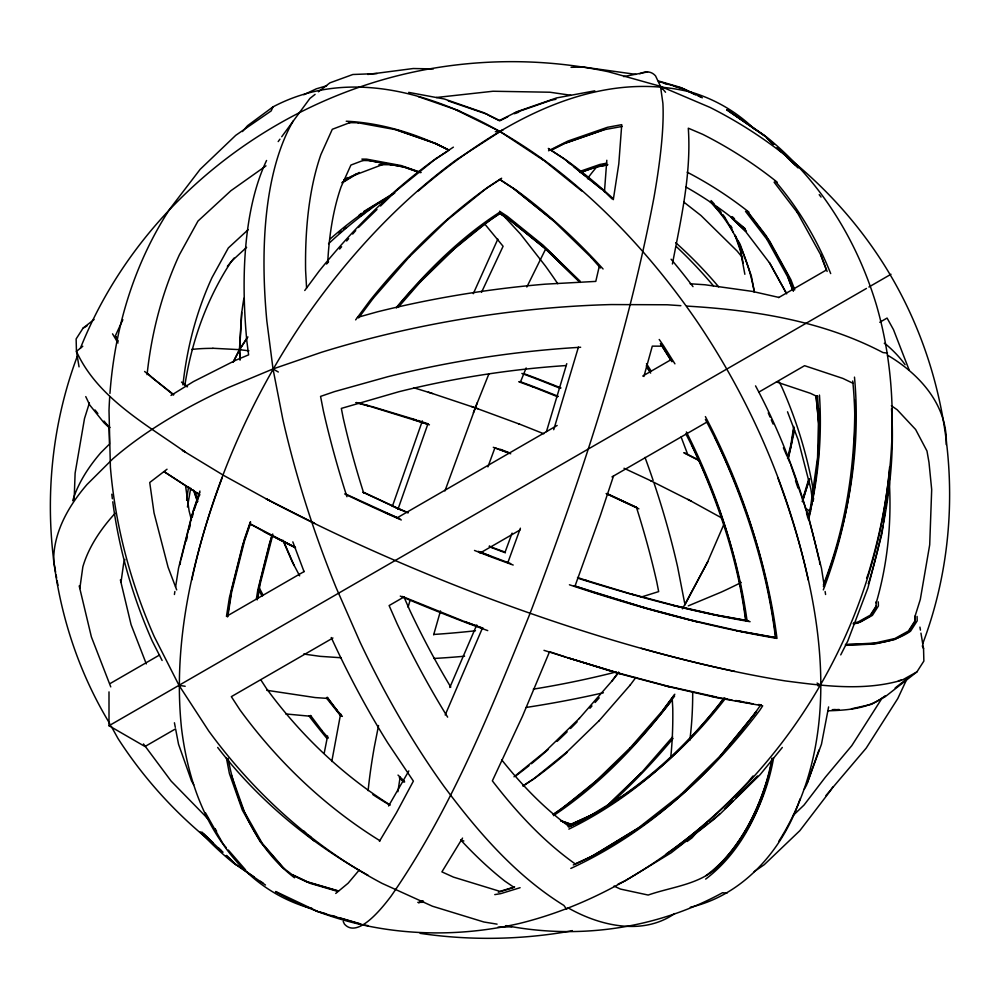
<?xml version="1.0" encoding="UTF-8"?>
<svg xmlns="http://www.w3.org/2000/svg" width="1000" height="1000" viewBox="0 0 1000 1000"><rect width="100%" height="100%" fill="white"/><g stroke="black" fill="none" stroke-linecap="round" stroke-linejoin="round"><path stroke-width="1.5" d="M606.812 160.263L604.45 191.85M818.763 408.587L817.575 457.475L810.575 506.9L807.775 517.712L806.488 512.675M818.337 458.212L818.512 450.487M818.85 436.6L819.075 427.337L816.025 396.225M854.712 400.138C855.6 462.837 846.35 526.138 823.425 584.675M889.762 475.988L888.6 486.812M74.15 499.862L75.113 473.162L84.513 418.512L89.412 402.912M226.325 847.738L222.062 842.837A457 263.85 -60 0 1 181.525 728.363C172.587 643.075 192.387 557.638 222.062 478.1M241.637 312.475L239.537 348.212L240.125 358.825M79.825 588.525L82.837 566.9A436.238 178.088 -9.2 0 1 115.113 513.3M120.988 582.413L123.625 563.538A394.688 161.137 -9.2 0 1 124.925 559.4M186.625 500.275L188.55 486.688M187.45 507L190.7 488.175M813.162 501.225L813.587 498.212M889.613 467.038C876.4 620.688 792.725 765.625 666.263 853.888M883.112 525.487L881.95 533.7L867.9 587.987L847.788 641L840.738 654.887M883.55 522.4L885.088 511.562M885.525 508.475L888.15 489.913M331.775 761.513L340.637 713.825M397.887 791.725L400.138 777.1M613.3 199.675L618.8 163.888L621.737 124.663L607.475 127.3L567.9 141.062L548.55 150.775M174.412 594.5L174.875 591.5M175.588 587L178.525 568.25L191.488 516.638L199.737 492.575M180.062 564.513L180.538 561.462M227.362 616.725L231.425 590.837L244.387 539.237L250.338 521.875M227.787 616.688L231.6 592.337L244.575 540.725L250.287 524.038M256.363 599.125L257.787 590.025L269.513 543.325L272.712 534.012M257.188 599.9L259.8 583.237L271.537 536.55M257.838 598.362L259.975 584.725L272.725 535.1M793.75 426.463L790.9 444.65L787.5 458.2M793.938 427.95L791.087 446.138L788.088 458.088M794.525 430.262L788.562 457.425M772.025 758.075C764.562 799.6 745.512 839.325 715.35 869.125M772.2 759.075C764.112 804.587 743.188 850.662 705.662 879.1M773.538 758.225C766.263 799.175 746.975 838.1 717.362 867.487C698.363 884.812 671.475 886.888 648.175 895.05L620.413 889.062L614.012 886.075M828.612 706.925L821.475 744.2L807.337 782.9M324.175 753.325L327.587 736.012M378.55 725.525L374.288 747.15A373.913 55.875 -70.7 0 0 368.137 790.65M672.412 263.988C680.9 219.325 691.475 173.912 688.3 128.188L702.675 134.312A436.238 421.362 -15 0 1 777.175 182.162M599.3 266.225L595.788 281.4L545.312 284.163A436.238 178.088 -9.2 0 0 377.375 311.837L357.463 317.4M180.912 559.963L193.512 509.862L199.95 491.05M186.275 540.837L187.387 536.413M189.237 529.038L190.35 524.625M192.213 517.25L193.325 512.825M191.788 579.95C211.612 488.162 249.625 400.637 302.062 322.788A457 263.85 -60 0 1 456.6 159.65L502.775 129.812M808.538 479.8L802.5 499.775M809.237 479.225L802.525 501.712M809.613 478.938L802.288 501.525M808.337 519.212C818.525 478.85 822.237 436.587 819.45 395.075M808.562 519.963C817.425 479.375 821.562 437.163 817.4 395.712M408.075 607.225L410.163 599.925M433.65 634.837L440.5 610.938M566.775 363.675L546.45 431.625M578.438 347.088L553.725 429.712M643.9 376.488L652.3 346.138L662.025 346.175M77.275 356.3C32.675 475.412 43.537 614.525 109.738 723.575M876.2 602.888C887.6 563.987 891.675 522.725 889.35 482.3M922.725 643.7C969.95 518.95 954.112 373.575 881.988 261.475A457 441.438 -15 0 0 710.088 107.438L660.5 86.337L608.387 71.75A457 441.438 -15 0 0 430.588 68.713C276.8 95.5 138.6 202.438 80.438 348.175M392.325 506.475L422.35 420.925M397.975 509.237L427.788 424.263L365.188 404.862M613.5 476.012L600.413 515.413L575 586.125M194.163 509.963L199.412 494.65L164.8 472.038M250.625 521.962L242.375 546.013L229.412 597.625L226.462 616.375L304.325 571.425M444.938 490.95L477.2 402.825M487.912 466.875L494.925 447.812L510.712 453.775M512.087 533.125L505.075 552.188M520.4 528.2L507.863 562.575M768.863 774.575C757.375 812.75 738.938 851.45 706.05 875.575M800.05 798.95C783.162 849.163 743.438 895.225 690.3 907.262M818.95 750.088L806.488 785.288L804.262 789.225M823.363 586.388C849.15 520.288 861.025 447.912 854.475 377.125M823.312 589.888C848.512 523.787 859.875 451.525 852.738 380.988M866.587 578.288L868.213 574.012C894.75 487.287 901.912 392.975 876.45 305.1A457 373.137 -60 0 0 767.163 137.475L726.938 109.738M868.238 583.725L869.325 580.862C885.888 525.175 895.387 466.85 891.513 408.688M473.363 412.713L488.963 373.725M520.363 382.25L526.15 367.95M476.763 624.925L449.8 687.5M482.413 628.138L445.188 715M473.288 293.688L497.837 239.112M723.9 524.35L707.562 562L684.762 605.188M481.512 292.35L503.088 246.275L484.6 223.837M808.213 579.95C788.388 488.162 750.375 400.637 697.938 322.788A457 263.85 60 0 0 543.4 159.65C467.938 105.475 362.9 59.363 273.025 106.862L271.163 110.913L235.763 135.312L200.138 169.35L169.725 209.1A457 373.137 60 0 0 109.95 393.425M122.863 319.688L115.3 335.925L117.638 340.875M907.038 678.713L897.8 698.525L866.2 748.125L825.962 795.537M526.838 287.013L545.875 248.55M233.137 362.013L238.675 351.112L247.913 336.925M233.412 361.875L240.4 348.125L247.213 337.65M707.837 561.65L682.438 608.875M408.825 770.925L388.587 805.987M778.7 841.488C848.263 732.025 819.85 592.212 777.938 478.1M379.412 841.363L396.337 812.975L413.387 781.1L387.788 742.962A436.238 178.088 69.2 0 1 331.238 637.513M462.537 838.088L441.9 871.875L453.45 877.113L500 891.388L514.625 886.9M881.963 698.3L851.787 745.65L825.275 777.3L804.013 805.075L793.05 815.562M94.1 319.488L83.088 328.1L76.137 338.938L76.45 351.4L79.05 366.863M876.275 605.825L870.275 615.188L858.062 621.975L853.512 623M851.5 708.812L871.612 704.275L885.113 696.775L916.912 671.9L923.863 661.062L923.55 648.6L920.95 633.138M760.837 704.737C713.05 774.163 647.638 832.962 570.825 868.425M587.475 178.787L589.012 176.537A373.913 55.875 -70.7 0 1 597.737 165.825M278.188 141.588L279.95 139.162M281.712 136.738L309.913 98.425L315.087 94.388M304.75 290.5L319.1 271.137A436.238 251.863 -60 0 1 433.075 160.662L447.887 150.988M355.637 319.875L369.988 300.512A436.238 251.863 -60 0 1 483.963 190.037L500 179.475L516.038 190.037A436.238 251.863 60 0 1 603.075 268.988M358.625 317.938L373.413 298.025M611.9 681.075L618.45 672.25M630 685.325L635.85 677.463M662.788 710.462L674.825 694.225M674.1 695.225L663.062 710.113L630.05 748M674.625 696.062C640.837 741.787 600.925 783.938 553.488 815.638M234.062 258.062L230.588 262.6A373.913 305.3 60 0 0 184.862 385.363M724.225 698.025C683 752.425 630.4 799.075 568.85 829.125M725.487 698.35C683.913 752.375 630.462 798.312 568.387 827.013M720.438 755.65L756.3 711.725M756.513 711.725L721.225 754.963L680.45 794.95M753.025 775.975L748.2 781.875C686.363 848.213 608.263 901.587 519.438 923.462C437.65 942.337 349.012 933.5 275.5 891.663M757.5 775.975L736.012 797.775M782.325 747.45L760.15 774.613L720.163 813.925L709.938 821.925M227.375 266.35L232.125 260.688L246.625 247.325M359.325 869.938L348.088 883.238L335.737 893.45M242.45 131.562L247.562 125.688L273.025 106.862M698.125 830.837L692.038 837.837L687.087 841.5M326.55 264.037L328.55 261.725M339.613 249.05L341.625 246.737M346.65 240.975L348.663 238.675M352.675 234.062L355.7 230.6M373.125 298.375L409.6 256.525M396.475 307.375C426.575 271.337 460.3 237.613 499.925 212.087M396.4 307.962C426.587 272.188 460.938 239.425 500 213.487L509.075 219.312L544.875 248.212L579.775 282.113M398.15 307.425L420.838 281.375M579.163 718.625L612.188 680.738A394.688 227.875 -60 0 0 618.837 672.325M598.987 720.888L630.275 684.975M672.6 736.912L641.287 772.85L606.413 806.65M719.525 813.988L714.712 818.713L671.275 852.738L625.138 880.888L618.088 884.075M725.013 808.587L732.712 801.025M358.438 227.488L376.987 209.5M380.5 206.025L396.925 190.113M409.312 256.875L447.8 219.488M420.562 281.725L455.4 247.862M544.6 752.138L579.438 718.275M566.237 752.638L599.263 720.55M595.475 781.513L630.325 747.663M606.638 806.363L641.562 772.513M248.263 229.6L228.325 247.963L212.037 277.525A394.688 322.262 60 0 0 182.938 384.913M82.775 346.275L76.45 351.4C97.587 397.788 145.575 423.913 185.425 452.25M396.637 190.463L436.488 158.175M418.275 190.963C492.2 127.65 591.388 66.562 692.613 92.575A457 263.85 -60 0 1 754.475 129.113M447.525 219.838L487.375 187.55L501.662 178.225M455.125 248.212L491.213 218.962M514.012 776.812L544.875 751.787M532.312 780.013L566.512 752.288M559.675 810.413L595.763 781.162M358.938 215.312L361.388 213.388M339.062 233.113L341.5 231.213M343.925 229.3L346.362 227.4M360.938 215.975L364.588 213.125M367.013 211.225L370.662 208.363M681.237 794.262L637.025 828.975L590.875 857.113M677.962 846.975L707.475 823.85M885.362 695.65C869.275 708.688 847.763 710.25 827.862 710.8M895.138 687.987L908.6 677.463M318.425 91.788L329.9 82.85L352.837 74.5L377.075 73.575M674.688 913.575C642.775 935.9 599.975 925.975 568.337 908L566.475 909.038L563.875 905.425C515.55 875.575 477.975 831.85 444.312 786.787A457 186.575 69.2 0 1 360.062 642.15L336.175 587.775A457 186.575 69.2 0 1 282.787 419.087L273.025 368.95L266.825 320.875A457 186.575 69.2 0 1 293.212 120.962M167.025 469.225L149.725 482.512L154.037 512.925L168.075 567.212L176.688 589.888M265.975 165.863L230.9 190.725L197.987 221.05L179.363 254.838A436.238 356.175 60 0 0 147.075 374.675M754.125 871.663L764.237 864.688L799.862 830.65L830.275 790.9A457 373.137 60 0 0 832.763 787.038M436.213 158.525L453.375 147.15M490.925 219.312L500.138 213.137M522.975 785.85L535.737 777.513A373.913 215.875 -60 0 0 567.263 752.25M523.212 785.962L532.587 779.663M553.3 814.3C599 783.2 638.387 743.275 672.288 699.775L672.763 708.325A394.688 161.125 69.2 0 1 670.75 757.163M553.3 814.575L559.95 810.062M171 395.438L193.425 381.6L235.637 360.275L248.612 354.862L246.812 340.913A436.238 178.088 69.2 0 1 266.562 160.475M343.787 179.938L347.7 177.55M342.238 182.35L356.587 173.6M342.05 182.938L359.263 172.438M363.85 211.462L394.162 192.963M394.75 193.075L367.575 209.662A373.913 305.3 -60 0 0 330.337 238.812M387.3 198.05L378.038 203.713A394.688 322.262 -60 0 0 328.55 243.725M596.613 812.663L599.25 811.05M603.2 808.637L605.837 807.038M608.475 805.425L612.425 803.012M616.388 800.6L619.012 798.988M637.8 828.288L591.663 856.438L574.625 864.163M110.312 683.438L159.5 655.037M397.438 517.663L557.15 425.462M642.738 376.05L670.837 359.812M778.637 297.587L826.375 270.012L820.638 254.838M193.725 784.775L191.488 780.837L178.525 744.2L175.588 728.85L144.987 746.513L109.012 725.738L866.462 288.425M868.9 287.013L890.987 274.262M332.925 638L231.337 696.65L239.975 709.925A436.238 356.175 60 0 0 380.05 840.788M404.137 596.888L389.113 605.562L397.163 623.862A436.238 178.088 69.2 0 0 447.638 717.138M480.012 553.088L519.95 530.025M611.962 476.9L706.825 422.137M758.938 392.05L804.587 365.688L842.913 378.438L853.062 383.312M879.775 322.275L887.075 318.062L893.5 329.675L909.05 369.775M83.088 328.1L86.95 325.962M901.462 680.05L900.575 680.55C862.913 691.237 823.225 685.825 785.1 680.888C736.475 673.05 688.575 661.488 641.162 648.25M916.912 671.9L902.775 679.762L898.425 680.738M343.925 180.25L350.637 176.675L383.5 164.213M499.05 120.7L517.013 111.688L556.587 97.925L594.8 90.838M507.738 116.838L500 120.712L483.963 112.762L444.387 99.012L408.675 92.387M498.775 132.1L502.725 130.113M550.887 150.1L563.787 143.625L603.362 129.863L622.225 126.425M550.887 150.375L564.487 143.55L604.062 129.8M303.812 94.75L316.288 88.825L326.637 85.8M568.15 825.575L595.6 813.112M567.875 825.812L592.875 814.463M573.3 864.975C648.275 831.688 710.95 774.987 760.025 709.925L762.7 705.812L717.325 697.8L665.037 685.825M680.863 305.688L667.325 304.775L611.213 304.562A457 186.575 -9.2 0 0 321.325 352.337L273.025 368.95L228.287 387.625A457 186.575 -9.2 0 0 112.825 458.825L87.013 484.5A457 186.575 -9.2 0 0 53.688 561.263L55.587 572.05M688.3 605.862L721.263 592.1A373.913 152.65 -9.2 0 0 741.263 582.438M350.863 122.238L332.3 129.288L320.887 154.588A436.238 178.088 69.2 0 0 305.6 270.4L306.588 288.025M363.913 160.138L350.913 165.062L341.075 186.887A394.688 161.125 69.2 0 0 327.725 262.6M514.388 113L551.375 100.15L555.95 99.3M514.375 113.737L518.763 112.2M579.825 171.425L599.875 164.462L606.788 163.175M580 172.5L595.763 167.025L607.775 164.788M580.7 172.425L596.45 166.95L606.862 165.025M498.312 892.225L514.062 887.4L504.762 881.05A436.238 178.088 69.2 0 1 460.788 840.062M520.112 887.7L500.75 893.637L494.762 894.613M640.55 597.263L658.662 591.6L656.8 582.05A394.688 161.125 69.2 0 0 636.275 506.863M615.875 671.938L611.737 673.088A394.688 161.137 -9.2 0 1 533.3 689.15M572.312 930.588L569.412 931.287A457 441.438 -15 0 1 420.112 933.35M853.238 623.725L860.175 622.163L872.387 615.375L878.388 606.013L878.288 601.862M853.425 623.975L857.987 622.95L870.188 616.163L876.2 606.8L876.075 601.875M623.65 76.588L647.537 71.938M817.913 685.8L821 685.325L817.075 683.062M367.75 74.45L413.212 68.525L433.363 68.925M436.325 97.5L493 91.25L549.9 92.225L570.85 95.275M495.337 131.7L500 131.213M848.425 644.525L874.825 643.05L894.938 638.513L908.438 631.013L915.075 620.662L914.963 616.487L920.3 599.475L929.7 544.825L931.688 489.588L928.988 462.4L926.988 451.037L915.625 429.5L897.15 409.738L891.363 405.7M832.25 709.675L835.312 709.5M832.987 709.85L839.163 709.5M571.05 67.312L583.438 67.062L636.038 74.4M419.925 900.888L423.05 900.75M417.8 902.387L423.9 902.262M602.975 164.75L607.513 164.713M346.25 121.225C382.013 122.888 417.3 133.963 449.113 150.188L436.213 143.625L396.637 129.863L357.738 122.713M348.688 122.638L358.438 122.775M361.863 159.1L366.538 159.137L401.1 165.538L421.15 172.512M362.738 160.487L369.675 160.613L404.237 167.025L420.375 172.625M378.925 164.662L396.938 164.75M212.875 348.263L240.588 349.712M845.425 644.463C867.562 644.5 891.65 644.3 910.55 631.2L917.188 620.85L917.075 616.413M845.562 645.362L874.737 644.025L894.862 639.487L908.35 631.987L914.987 621.638L914.85 616.25M690.125 283.762L705.088 284.775L752.225 291.375L778.913 297.425M686.925 306.1C754.137 310.087 822.862 320.875 883.05 352.6L887.475 353.05M341.025 657.75L320.125 656.338L303.663 654.038M328.3 698.462L315.238 697.575L266.75 690.288M311.375 716.338L285.788 713.95M726.975 893.138L722.537 892.725C657.1 928.587 579.05 939.85 505.938 925.6M238.475 349.525L248.925 350.825M758.413 704.513L761 704.837M368.088 925.6L363.575 925.013L316.288 911.175M109.738 396.512A457 373.137 60 0 0 109.012 410.438L110.388 467.038A457 373.137 60 0 0 154.288 636.675L179 685.325L185.175 686.275M497.075 924.15L483.9 922L432.413 906.213L382.075 883.375A457 373.137 60 0 1 208.775 731.062L179 685.325M748.263 620.75L716.862 615.087L675.2 605.638L630.688 593.787M748.775 621.038L714.75 614.9L673.075 605.45M750.1 621.7C693.062 612.087 637.2 596.638 582.013 579.538L577.638 578.075M736.538 630.7L775.938 637.8C766.325 560.55 741.587 485.412 705.387 416.6M716.263 697L667.163 686.012L617.975 672.913L567.312 657.613L622.087 674.262M723.9 698.388L726.95 698.938M736 700.562L743.438 701.912M746.425 702.45L749.4 702.987M711.1 696.263L732.013 700.037M735.05 700.588L753.25 703.875M368.975 160.538L403.55 166.95L419.3 172.425M311.975 908.312L307.387 907.425A457 263.85 -60 0 1 224.262 845.962L205.562 812.975M776.438 381.95L810.475 393.338L817.6 396.763M692.6 620.438L738.662 630.887L775.45 637.525C767.062 568.225 744.825 501.35 715.35 438.288M734.712 671.375C647.638 652.962 562.513 626.237 479.325 594.75A457 96.575 21.2 0 1 269.337 500.575L223.412 475.288M356.35 402.512L369.938 406.012M355.962 402.663L369.312 406.213M643.413 607.337L693.025 620.538M696.712 621.788L647.525 608.688L573.8 585.7M671.275 687.362L615.862 672.725L543.987 650.35M658.2 80.887L680.362 87.362L695.45 94.537M659.712 81.8L683.713 88.825L700.562 96.825M663.6 83.15L668.025 84.45M673.938 86.188L682.812 88.775L695.25 94.688M338.162 890.837L307.587 881.888L292.475 874.712M338.488 891.15L306.688 881.85L293.175 875.425L282.638 867.487L260.225 841.7L242.375 810.212L229.412 773.587L226.462 758.225M337.688 891.4L310.025 883.3L293.238 875.325M318.675 911.65L326.062 913.812M331.975 915.55L336.4 916.85M339.363 917.712L360.05 923.763M413.688 387.738L432.5 393.525M371.425 406.4L416.538 420.025M584.125 579.725L634.812 595.138M591.938 591.8L644.3 607.562M460.975 840.113L463.862 841M428.387 392.175L477.825 408.7M417.987 420.462L428.2 423.875M411.763 418.925L429.438 424.837M577.513 577.513L588.237 581.075M575.2 586.112L592.837 592.025M569.425 584.775C637.263 607.337 706.475 626.337 776.988 638.413C767.075 561.812 741.488 487.6 705.413 419.475M565.85 657.125L549.55 651.7L522.487 716.237L492.362 780.863C516.287 811.963 543.362 841.363 575.475 864.1M448.288 100.925L487.1 114.25M418.275 96.6L459.738 111.013M456.188 109.95L501.225 132.1M395.938 129.8L435.513 143.55L449.113 150.375M560.65 820.6L572.1 824.587M560.575 820.75L570.837 824.312M563.088 822.013L570.25 824.5M523.675 373.575L532.25 376.725A436.238 92.188 21.2 0 1 560.988 387.962M521.862 373.425L535.638 378.55M519.812 381.525L529.95 385.25A394.688 83.4 21.2 0 1 558.237 396.325M518.7 381.712L533.337 387.075M471.5 406.463L519.462 424.125M500.25 449.25L510.138 453.062M507.775 452.562L510 453.375M493.3 447.3L507.9 452.65M490 546.625L505.238 552.163M505.438 552.825L489.862 546.938M510.675 563.6L479.787 551.875M513.188 565.037L493.2 557.7A436.238 92.188 21.2 0 1 474.5 550.45M464.363 621.45L477.337 626.2M480.225 627.263L483.1 628.312L464.475 621.538L465.312 621.862M487.738 630.612L467.75 623.275A436.238 92.188 21.2 0 1 400.288 596.1M534.688 378.137L560.138 388.275M532.388 386.65L557.625 396.75M518.513 423.7L543.787 433.775M489.288 546.225L492.1 547.35M489.363 546.3L493.05 547.775M478.338 551.35L490.75 556.3M463.038 620.962L402.312 596.438M397.463 508.1L408.325 512.8M394.237 506.975L407.413 512.65M385.2 512.5L399.9 518.837M399.062 518.488L346.5 494.425M624.012 468.263L651.5 481.075M607.163 493.675L636.512 507.375M606.525 493.5L636.962 507.7M606.2 493.625L638.875 508.85M363.363 492.175L398.413 508.525M363.038 492.3L400.85 509.938M698.213 95.85L702.362 97.812M275.712 891.525L317.188 911.225M487.762 114.862L498.638 120.312M683.713 452.75L698.838 460.462M650.562 480.65L691.263 501.175M266.9 499.162L269.675 500.575M309.95 520.938L314.113 523.038M265.95 498.738L314.55 523.312M294.887 547.15L250.5 524.05M263.925 531.55L295.1 547.312M687.875 499.35L721.737 517.975M250.025 523.85L267.312 533.387A436.238 92.188 21.2 0 0 295.575 547.9M273.025 368.95L278.325 372.013M805.362 508.275L810.638 511.55M182.537 450.462L222.325 474.6M199.913 494.925L164.188 471.8M368.15 875.312C310.238 843.138 258.137 800.05 217.675 747.45M548.312 148.412L563.787 158.525L585.65 176.163M548.787 148.825L566.925 160.662A436.238 251.863 60 0 1 613.15 198.6M498.775 130.688L543.325 160.15M499.65 179.525L513.6 188.637L553.175 220.575M499.525 211.213L507.337 216.325L543.15 245.225L580.087 281.438L548.013 250.362L512.212 221.462L499.338 213.238M182.438 450.15L184.988 451.875M727.113 109.725L764.237 135.312L773.538 144.213M726.925 110L764.725 136.075M254.175 876.963L235.275 863.925L226.363 855.425M260.475 881.3L263 883.05M265.487 885.037L232.838 862.525A457 373.137 -60 0 1 200.325 831.925M884.287 343.288L886.612 344.9A436.238 178.088 -9.2 0 1 905.088 364.663M887.513 355.175C917.788 372.938 944.875 401.938 946.312 438.738A457 186.575 -9.2 0 1 946.188 444.55M308.675 835.4L310.812 836.988M314.075 840.9L305.1 833.012M294.513 877.775C257.15 849.45 236.225 803.587 228.075 758.275M186.575 386.587L181.5 382.088M152.5 378.025L173.787 394.675M173.438 394.862L144.6 371.475M683.775 202.05L700.975 215.512L737.15 251.075L742.712 257.9M588.013 178.075L603.362 190.463L612.087 198.925M568.075 162.162L570.475 164.1M574.075 167L601.663 189.262M540.262 157.5L581.725 190.963M512.9 187.9L552.475 219.838L591.375 257.6M509.762 220.05L545.575 248.95L580.138 282.45M401.1 779.025L404.688 781.912M182.838 382.463L187.5 386.812M147.05 372.887L152.95 378.4M106.325 424.087L110.013 427.512M109.338 427.812L103.888 422.675L89.75 405.037L85.763 396.6M779.025 149.45L795.475 165.162M766.95 138.2L773.637 144.575M776.975 147.775L781.425 152.025M786.988 157.338L798.125 167.975M731.312 217.463L744.525 230.075L769.9 263.363L786.363 293.212M731.562 217.987L745.013 230.837M201.875 832.025L213.012 842.663M218.575 847.975L223.025 852.225M203.425 833.787L220.975 850.55M226.462 855.788L235.763 864.688M398.025 775.088L404.237 781.162M399.275 777.675L403.738 782M208.85 819.712L171.1 781.062L143.463 743.925M502.025 214.075L520.35 233.9L545.45 266.062A373.913 152.65 69.2 0 1 557.737 283.7M590.688 256.875L600.425 267.975M336.238 709.375L342.375 716.413M340.688 715.425L327.625 698.213M340.962 716.175L326.438 698.037M321.55 730.275L328.387 738.05M710.837 201.812L725.837 219.062L733.375 232.362M710.15 201.7C734.075 226.125 748.425 258.837 754.325 292.238M303.938 831.075L305.95 833.388M284.65 869.125L262.238 843.325L244.387 811.85L231.425 775.212M228.337 850.062L245.55 869.862M665.537 92.25L660.5 86.337L655.588 75.975A457 68.288 -70.7 0 0 639.825 73.775M118.012 343L112.537 333.85M104.025 421.037L106.775 424.462M95.025 409.975L97.85 413.5M501.637 759.775C521.413 784.6 543.675 807.962 569.4 826.663L580.225 821.762L621.962 796.287A394.688 322.262 -60 0 0 723.35 698.95M819.212 194.65L821.062 197.062M774.1 182.175L797.562 212.85M747.362 211.213L766.137 235.725L787.463 274.413L793.525 290.475M747.05 211.575L769.575 241L790.9 279.688L794.762 289.913M745.5 211.337L767.125 239.6M661.112 344.363L660.588 343.65L671.963 361.737M327.2 697.188L336.938 710.113M310.538 715.425L322.25 731.012M260.712 679.688L266.388 688.413A394.688 322.262 60 0 0 389.7 804.688M674.925 363.837L663.562 345.763A436.238 251.863 60 0 0 659.212 339.475M660.425 343.625L671.05 360.513M646.488 363.638L651.325 371.337M646.275 365.775L650.062 371.812M646.612 366.7L650.65 373.1M734.875 235.012L736.388 237.675M737.9 240.338L740.15 244.325L751.275 275.725L754.338 291.762M215.1 828.637L216.6 831.275M797.075 212.087L821.137 255.6L827.125 271.438M766.637 238.837L788.45 278.275L793.337 291.2M769.412 262.6L786.65 293.875M111.225 726.263L118.012 738.525A457 441.438 -15 0 0 209.688 840.662M661.95 89.025L660.5 86.337L662.887 103.225A457 68.288 -70.7 0 1 653.938 197.662C627.212 338.375 582.45 475.037 531.812 608.775L528.663 616.9C489.65 712.975 450.513 810.575 391.062 896.175A457 68.288 -70.7 0 1 344.412 924.025L343.188 921.438M755.55 385.875C784.825 440.513 805.625 499.5 819.087 559.963M686.375 431.938C716.263 490.988 737.638 554.775 746.05 620.55M685.888 433.963C716.188 492.438 738.188 555.775 747.1 621.15M299.65 575.85L292.162 561.65L282.863 540.212M258.9 587.2L263.238 595.413M258.488 589.4L262.038 596.1M779.212 382L782.038 387.562A373.913 305.3 60 0 1 813.812 493.125M162.113 660.487L152.213 641A436.238 356.175 60 0 1 112.762 501.812M922.275 645.913L923.55 648.6M115.738 336.3L118.075 341.262M403.963 596.987L409.938 610.588A394.688 161.125 69.2 0 0 450.8 687.125M768.25 412.875L770.062 417.062M771.275 419.85L773.088 424.038M783.388 447.788L787.025 456.175M788.238 458.963L790.05 463.15M692.038 445.475C717.788 500.887 737.9 559.438 745.562 620.262M283.475 540.95L294.175 565.612M146.3 663.9L131.075 624.65L120.388 579.9M110.763 686.888L91.388 636.912L79.2 585.913M787.513 411.788L798.162 439.862L810.875 488.975L812.537 500.725M787.962 277.525L792.513 289.562M681.112 436.975L687.613 454.212M292.825 541.862L304.025 571.6M735.888 236.475L740.487 249.5M735.1 235.538L740.2 249.95M790.662 464.55L808.512 516.638L821.475 568.25L824.412 587M795.5 480.725L798.025 488.1M195 491.662L197.475 498.9M194.175 491.188L197.712 501.525M193.512 490.138L197.475 501.712M191.438 519.963L189.125 511.025L185.588 486.062M684.562 602.6L677.613 566.9A373.913 152.65 69.2 0 0 654.112 483.3M740.788 251.025L743.125 263.263M740.025 248.45L744.862 274.288M174.425 722.775L175.3 727.325M56.112 575L56.625 577.938M57.15 580.887L57.925 585.3M919.925 627.112L920.438 630.125M825.125 591.5L825.588 594.5M819.463 561.462L819.925 564.4M816.1 395.875L818.775 423.2M240.037 360.175L239.537 351.037L241.8 312.488A373.913 215.875 60 0 1 243.912 298.263M109.038 426.512L109.462 444.1L100.775 452.75A436.238 178.088 -9.2 0 0 72.7 500.712M109 691.888L109.012 725.738M730.438 225.475A373.913 215.875 -60 0 1 732.062 228.062M675.688 242.662A373.913 305.3 60 0 1 718.65 286.837M676.3 246.575A394.688 322.262 60 0 1 713.425 285.85M112.362 498.775A436.238 356.175 60 0 1 111.812 494.212M390 805.212A373.913 305.3 60 0 1 372.875 794.625M671.087 259.212A436.238 251.863 60 0 1 693 286.637M326.925 738.425A436.238 251.863 60 0 1 308.837 715.775M566.062 365.562A394.688 161.137 -9.2 0 0 398.8 391.75L341.337 408.4L343.2 417.95A394.688 161.125 69.2 0 0 363.725 493.137M580.65 347.262A436.238 178.088 -9.2 0 0 387.912 376.688L334.575 391.587L320.562 396.4L323.4 410.938A436.238 178.088 69.2 0 0 346.938 496.712M692.7 692.475A373.913 152.65 69.2 0 1 689.788 740.4M645 457.4A373.913 152.65 69.2 0 1 653.138 480.412M599.212 697.825A394.688 227.875 -60 0 1 595.1 702.5M591.987 705.962A394.688 227.875 -60 0 1 589.913 708.25M577.125 721.825A394.688 227.875 -60 0 1 570.5 728.512M567.163 731.8A394.688 227.875 -60 0 1 557.062 741.425M548.013 749.638A394.688 227.875 -60 0 1 531.425 763.737M529.025 765.662A394.688 227.875 -60 0 1 515.812 775.875M673.075 738.425A436.238 251.863 -60 0 1 608.725 805.413M475.475 630.763A394.688 161.137 -9.2 0 1 433.938 634.438M464.575 656.213A373.913 152.65 -9.2 0 1 433.938 658.462M603.387 692.763A436.238 178.088 -9.2 0 1 526.275 707.425M732.262 216.637A373.913 305.3 -60 0 1 734.513 218.787M742.175 226.513A373.913 305.3 -60 0 1 746.413 231.088M775 180.9A436.238 356.175 -60 0 1 830.7 273.587M207.825 818.3A436.238 356.175 -60 0 1 205.65 816.162M420.75 900.8A436.238 65.188 -70.7 0 1 418.875 902.925M711.062 200.55A373.913 215.875 -60 0 1 714.188 203.912M717.237 207.413A373.913 215.875 -60 0 1 721.137 212.275M723.025 214.788A373.913 215.875 -60 0 1 724.862 217.338M511.825 926.737A436.238 421.362 -15 0 1 497.987 927.163M687.163 172.175A394.688 381.238 -15 0 1 748.95 212.162M401.312 519.975A436.238 92.188 21.2 0 1 344.65 493.925M684.562 452.863A394.688 83.4 21.2 0 1 699.45 460.412M191.675 349.462A373.913 79.013 21.2 0 1 212.963 348.35M685.9 187A373.913 361.175 -15 0 1 745.263 228.775"/></g></svg>
